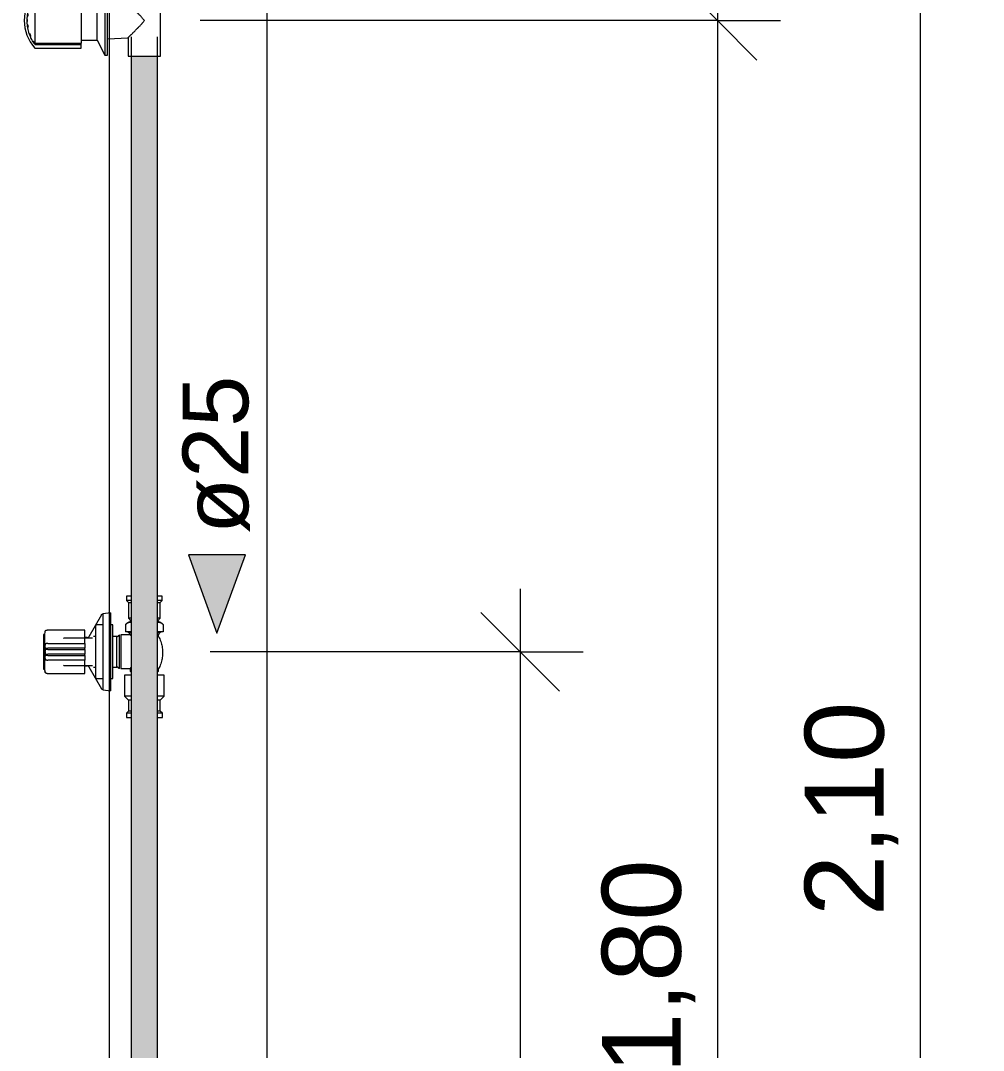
# Model space of a CAD drawing. Header units: metres. Extents: x 34 to 87, y -2.3 to 19.3.
# Drawn here: x 53.393 to 54.308, y 0.821 to 1.8 of the extents above; entities that cross this region are included whole.
import ezdxf

# ---------------------------------------------------------------- set-up
doc = ezdxf.new("R2010")
doc.units = ezdxf.units.M
for name, color, linetype, lineweight in [('A-ANNO-DIMS', 7, 'Continuous', 5), ('A-ANNO-DIMS-25', 7, 'Continuous', 5), ('A-DETL', 7, 'Continuous', 5), ('P-PIPE', 7, 'Continuous', 5), ('P-PIPE-IDEN', 7, 'Continuous', 5), ('P-SANR-FIXT', 7, 'Continuous', 5)]:
    doc.layers.add(name, color=color, linetype=linetype, lineweight=lineweight)
doc.styles.add('Arial', font='arial.ttf', dxfattribs={"height": 0.0625})
doc.styles.add('Arial_1', font='arial.ttf', dxfattribs={"height": 0.075})
doc.dimstyles.new('Diagonal_-_2_mm_Arial_-_PRETO', dxfattribs={"dimscale": 0.3048, "dimtxt": 0.076519, "dimasz": 0.246063, "dimexe": 0.19685, "dimexo": 0.123031, "dimgap": 0.04101, "dimtad": 1, "dimrnd": 0.01, "dimzin": 0, "dimdsep": 46, "dimtxsty": 'Arial_1', "dimblk1": 'OBLIQUE', "dimblk2": 'OBLIQUE', "dimsah": 1, "dimcen": 0.09, "dimdle": 0.19685, "dimazin": 0, "dimtfac": 1, "dimtdec": 4, "dimtix": 1, "dimtmove": 0, "dimatfit": 3, "dimfxl": 1, "dimtvp": 1, "dimtolj": 1, "dimtzin": 0, "dimarcsym": 2})

# ---------------------------------------------------------------- blocks, each defined once
blk = doc.blocks.new('AF_Registro de Pressão - Ø3_4_ _25mm_-3434113-BB')
at = {"layer": 'P-PIPE'}
for p, q in [((41.17627, 1.2255), (41.17061, 1.2255)), ((41.17692, 1.2255), (41.17638, 1.2255)), ((41.18611, 1.2255), (41.18402, 1.2255)), ((41.18611, 1.2), (41.18611, 1.2255)), ((41.19822, 1.2259), (41.19822, 1.219)), ((41.23401, 1.2259), (41.23401, 1.219)), ((41.16919, 1.21451), (41.16781, 1.21451)), ((41.19002, 1.2145), (41.18611, 1.2145)), ((41.19002, 1.2), (41.19002, 1.2145)), ((41.19261, 1.2), (41.19261, 1.216)), ((41.20262, 1.216), (41.19371, 1.216)), ((41.19371, 1.216), (41.19371, 1.2)), ((41.20269, 1.219), (41.19822, 1.219)), ((41.20105, 1.21826), (41.20338, 1.21826)), ((41.20261, 1.216), (41.20282, 1.216)), ((41.20351, 1.216), (41.20261, 1.216)), ((41.20361, 1.219), (41.20269, 1.219)), ((41.22954, 1.219), (41.22861, 1.219)), ((41.22961, 1.216), (41.22872, 1.216)), ((41.22872, 1.2145), (41.22961, 1.2145)), ((41.22885, 1.21826), (41.23117, 1.21826)), ((41.23401, 1.219), (41.22954, 1.219)), ((41.22961, 1.2145), (41.22961, 1.216)), ((41.13952, 1.213), (41.13929, 1.2126)), ((41.16672, 1.213), (41.13952, 1.213)), ((41.18611, 1.1745), (41.18611, 1.2)), ((41.19002, 1.1855), (41.19002, 1.2)), ((41.19261, 1.184), (41.19261, 1.2)), ((41.19371, 1.2), (41.19371, 1.184)), ((41.13931, 1.18736), (41.13952, 1.187)), ((41.13952, 1.187), (41.16672, 1.187)), ((41.16781, 1.18549), (41.16919, 1.18549)), ((41.18611, 1.1855), (41.19002, 1.1855)), ((41.19371, 1.184), (41.20261, 1.184)), ((41.20261, 1.184), (41.20261, 1.1815)), ((41.20261, 1.1815), (41.20361, 1.1805)), ((41.20351, 1.1815), (41.20261, 1.1815)), ((41.20264, 1.18402), (41.20354, 1.18402)), ((41.22861, 1.1805), (41.22961, 1.1815)), ((41.22872, 1.18402), (41.22961, 1.18402)), ((41.22961, 1.1815), (41.22872, 1.1815)), ((41.22961, 1.1815), (41.22961, 1.18402)), ((41.17061, 1.1745), (41.17627, 1.1745)), ((41.17638, 1.1745), (41.17692, 1.1745)), ((41.18402, 1.1745), (41.18611, 1.1745))]:
    blk.add_line(p, q, dxfattribs=at)
at = {"layer": 'P-PIPE', "flags": 128}
for points in [[(41.16961, 1.2245), (41.16961, 1.22454), (41.16961, 1.22458), (41.16962, 1.22462), (41.16962, 1.22466), (41.16963, 1.2247), (41.16964, 1.22474), (41.16965, 1.22478), (41.16966, 1.22481), (41.16967, 1.22485), (41.16969, 1.22489), (41.16971, 1.22493), (41.16972, 1.22496), (41.16974, 1.225), (41.16976, 1.22503), (41.16979, 1.22506), (41.16981, 1.2251), (41.16983, 1.22513), (41.16986, 1.22516), (41.16989, 1.22519), (41.16991, 1.22522), (41.16994, 1.22525), (41.16997, 1.22527), (41.17001, 1.2253), (41.17004, 1.22532), (41.17007, 1.22534), (41.17011, 1.22536), (41.17014, 1.22538), (41.17018, 1.2254), (41.17021, 1.22542), (41.17025, 1.22543), (41.17029, 1.22545), (41.17033, 1.22546), (41.17036, 1.22547), (41.1704, 1.22548), (41.17044, 1.22549), (41.17048, 1.22549), (41.17052, 1.2255), (41.17056, 1.2255), (41.1706, 1.2255), (41.17061, 1.2255)], [(41.16961, 1.22317), (41.16961, 1.22347), (41.16961, 1.22373), (41.16961, 1.22396), (41.16961, 1.22414), (41.16961, 1.22429), (41.16961, 1.2244), (41.16961, 1.22447), (41.16961, 1.2245), (41.16961, 1.2245)], [(41.16961, 1.2245), (41.16961, 1.22448), (41.16961, 1.22442), (41.16961, 1.22432), (41.16961, 1.22419), (41.16961, 1.22401), (41.16961, 1.2238), (41.16961, 1.22354), (41.16961, 1.22325), (41.16961, 1.22293), (41.16961, 1.22256), (41.16961, 1.22216), (41.16961, 1.22173), (41.16961, 1.22126), (41.16961, 1.22076), (41.16961, 1.22022), (41.16961, 1.21965), (41.16961, 1.21905), (41.16961, 1.21842), (41.16961, 1.21776), (41.16961, 1.21707), (41.16961, 1.21635), (41.16961, 1.21561), (41.16961, 1.21484), (41.16961, 1.21405), (41.16961, 1.21324), (41.16961, 1.2124), (41.16961, 1.21155), (41.16961, 1.21067), (41.16961, 1.20978), (41.16961, 1.20888), (41.16961, 1.20796), (41.16961, 1.20702), (41.16961, 1.20608), (41.16961, 1.20513), (41.16961, 1.20416), (41.16961, 1.2032), (41.16961, 1.20222), (41.16961, 1.20124), (41.16961, 1.20026), (41.16961, 1.2)], [(41.19822, 1.2259), (41.19845, 1.22617), (41.1987, 1.22642), (41.19896, 1.22667), (41.19922, 1.2269), (41.1995, 1.22713), (41.19978, 1.22734), (41.20008, 1.22754), (41.20038, 1.22773), (41.20068, 1.22791), (41.201, 1.22807), (41.20132, 1.22822), (41.20165, 1.22836), (41.20198, 1.22849), (41.20231, 1.2286), (41.20265, 1.2287), (41.203, 1.22878), (41.20335, 1.22885), (41.20361, 1.2289)], [(41.22861, 1.2289), (41.22896, 1.22884), (41.22931, 1.22876), (41.22965, 1.22868), (41.22999, 1.22857), (41.23033, 1.22846), (41.23066, 1.22833), (41.23099, 1.22819), (41.23131, 1.22803), (41.23162, 1.22787), (41.23192, 1.22769), (41.23222, 1.22749), (41.23251, 1.22729), (41.2328, 1.22708), (41.23307, 1.22685), (41.23333, 1.22661), (41.23359, 1.22636), (41.23383, 1.22611), (41.23401, 1.2259)], [(41.19002, 1.2145), (41.19012, 1.21452), (41.19023, 1.21455), (41.19033, 1.21458), (41.19043, 1.21461), (41.19053, 1.21465), (41.19063, 1.21469), (41.19073, 1.21474), (41.19083, 1.21479), (41.19092, 1.21484), (41.19101, 1.2149), (41.1911, 1.21496), (41.19119, 1.21503), (41.19127, 1.21509), (41.19135, 1.21516), (41.19143, 1.21524), (41.19151, 1.21532), (41.19158, 1.2154), (41.19165, 1.21548), (41.19169, 1.21554)], [(41.19169, 1.21554), (41.19172, 1.21557), (41.19175, 1.21561), (41.19178, 1.21564), (41.19181, 1.21568), (41.19185, 1.21571), (41.19188, 1.21574), (41.19192, 1.21577), (41.19195, 1.21579), (41.19199, 1.21582), (41.19203, 1.21584), (41.19207, 1.21587), (41.19211, 1.21589), (41.19216, 1.21591), (41.1922, 1.21592), (41.19224, 1.21594), (41.19229, 1.21595), (41.19233, 1.21596), (41.19238, 1.21598), (41.19242, 1.21598), (41.19247, 1.21599), (41.19251, 1.216), (41.19256, 1.216), (41.19261, 1.216), (41.19261, 1.216)], [(41.20105, 1.21826), (41.20102, 1.21828), (41.201, 1.2183), (41.20097, 1.21831), (41.20094, 1.21833), (41.20091, 1.21836), (41.20089, 1.21838), (41.20086, 1.2184), (41.20084, 1.21843), (41.20082, 1.21845), (41.2008, 1.21848), (41.20078, 1.2185), (41.20076, 1.21853), (41.20074, 1.21856), (41.20072, 1.21859), (41.20071, 1.21862), (41.20069, 1.21865), (41.20068, 1.21868), (41.20067, 1.21871), (41.20065, 1.21874), (41.20065, 1.21877), (41.20064, 1.21881), (41.20063, 1.21884), (41.20062, 1.21887), (41.20062, 1.21891), (41.20062, 1.21894), (41.20061, 1.21897), (41.20061, 1.219)], [(41.20261, 1.216), (41.20261, 1.21611), (41.20259, 1.21621), (41.20258, 1.21632), (41.20255, 1.21642), (41.20253, 1.21652), (41.2025, 1.21663), (41.20247, 1.21673), (41.20243, 1.21683), (41.20239, 1.21692), (41.20234, 1.21702), (41.20229, 1.21711), (41.20224, 1.21721), (41.20218, 1.2173), (41.20212, 1.21738), (41.20206, 1.21747), (41.20199, 1.21755), (41.20192, 1.21763), (41.20185, 1.21771), (41.20177, 1.21778), (41.20169, 1.21785), (41.20161, 1.21792), (41.20153, 1.21799), (41.20144, 1.21805), (41.20135, 1.2181), (41.20126, 1.21816), (41.20116, 1.21821), (41.20107, 1.21825), (41.20105, 1.21826)], [(41.23117, 1.21826), (41.23108, 1.21822), (41.23098, 1.21817), (41.23089, 1.21811), (41.2308, 1.21806), (41.23072, 1.218), (41.23063, 1.21793), (41.23055, 1.21787), (41.23047, 1.21779), (41.23039, 1.21772), (41.23032, 1.21764), (41.23025, 1.21757), (41.23018, 1.21748), (41.23012, 1.2174), (41.23005, 1.21731), (41.23, 1.21722), (41.22994, 1.21713), (41.22989, 1.21704), (41.22985, 1.21694), (41.22981, 1.21684), (41.22977, 1.21674), (41.22973, 1.21664), (41.2297, 1.21654), (41.22968, 1.21644), (41.22966, 1.21633), (41.22964, 1.21623), (41.22962, 1.21612), (41.22962, 1.21602), (41.22961, 1.216)], [(41.22961, 1.2145), (41.2302, 1.21337), (41.23074, 1.21221), (41.23124, 1.21103), (41.23168, 1.20983), (41.23208, 1.20862), (41.23243, 1.20739), (41.23273, 1.20615), (41.23298, 1.2049), (41.23318, 1.20363), (41.23333, 1.20237), (41.23343, 1.20109), (41.23348, 1.19981), (41.23348, 1.19854), (41.23342, 1.19726), (41.23332, 1.19599), (41.23316, 1.19472), (41.23295, 1.19346), (41.2327, 1.19221), (41.23239, 1.19097), (41.23203, 1.18974), (41.23163, 1.18853), (41.23117, 1.18733), (41.23067, 1.18616), (41.23013, 1.185), (41.22961, 1.18402)], [(41.23161, 1.219), (41.23161, 1.21897), (41.23161, 1.21893), (41.23161, 1.2189), (41.2316, 1.21887), (41.2316, 1.21883), (41.23159, 1.2188), (41.23158, 1.21877), (41.23157, 1.21874), (41.23156, 1.2187), (41.23155, 1.21867), (41.23153, 1.21864), (41.23152, 1.21861), (41.2315, 1.21858), (41.23149, 1.21855), (41.23147, 1.21853), (41.23145, 1.2185), (41.23143, 1.21847), (41.23141, 1.21845), (41.23138, 1.21842), (41.23136, 1.2184), (41.23133, 1.21837), (41.23131, 1.21835), (41.23128, 1.21833), (41.23126, 1.21831), (41.23123, 1.21829), (41.2312, 1.21828), (41.23117, 1.21826)], [(41.16961, 1.2), (41.16961, 1.19902), (41.16961, 1.19804), (41.16961, 1.19707), (41.16961, 1.1961), (41.16961, 1.19513), (41.16961, 1.19418), (41.16961, 1.19323), (41.16961, 1.19229), (41.16961, 1.19137), (41.16961, 1.19046), (41.16961, 1.18957), (41.16961, 1.18869), (41.16961, 1.18783), (41.16961, 1.18699), (41.16961, 1.18617), (41.16961, 1.18537), (41.16961, 1.1846), (41.16961, 1.18385), (41.16961, 1.18312), (41.16961, 1.18243), (41.16961, 1.18176), (41.16961, 1.18112), (41.16961, 1.18051), (41.16961, 1.17993), (41.16961, 1.17939), (41.16961, 1.17887), (41.16961, 1.17839), (41.16961, 1.17795), (41.16961, 1.17754), (41.16961, 1.17717), (41.16961, 1.17683), (41.16961, 1.17653), (41.16961, 1.17627), (41.16961, 1.17604), (41.16961, 1.17586), (41.16961, 1.17571), (41.16961, 1.1756), (41.16961, 1.17553), (41.16961, 1.1755), (41.16961, 1.1755)], [(41.19169, 1.18446), (41.19162, 1.18455), (41.19155, 1.18463), (41.19148, 1.18471), (41.1914, 1.18479), (41.19133, 1.18486), (41.19124, 1.18493), (41.19116, 1.185), (41.19107, 1.18506), (41.19098, 1.18512), (41.19089, 1.18518), (41.1908, 1.18523), (41.1907, 1.18528), (41.1906, 1.18532), (41.1905, 1.18536), (41.1904, 1.1854), (41.1903, 1.18543), (41.19019, 1.18546), (41.19009, 1.18549), (41.19002, 1.1855)], [(41.16961, 1.1755), (41.16961, 1.17552), (41.16961, 1.17558), (41.16961, 1.17568), (41.16961, 1.17581), (41.16961, 1.17599), (41.16961, 1.1762), (41.16961, 1.17646), (41.16961, 1.17675)], [(41.17061, 1.1745), (41.17057, 1.1745), (41.17053, 1.1745), (41.17049, 1.17451), (41.17045, 1.17451), (41.17041, 1.17452), (41.17038, 1.17453), (41.17034, 1.17454), (41.1703, 1.17455), (41.17026, 1.17456), (41.17022, 1.17458), (41.17019, 1.17459), (41.17015, 1.17461), (41.17012, 1.17463), (41.17008, 1.17465), (41.17005, 1.17467), (41.17001, 1.1747), (41.16998, 1.17472), (41.16995, 1.17475), (41.16992, 1.17477), (41.16989, 1.1748), (41.16987, 1.17483), (41.16984, 1.17486), (41.16982, 1.17489), (41.16979, 1.17493), (41.16977, 1.17496), (41.16975, 1.17499), (41.16973, 1.17503), (41.16971, 1.17506), (41.16969, 1.1751), (41.16968, 1.17514), (41.16966, 1.17518), (41.16965, 1.17521), (41.16964, 1.17525), (41.16963, 1.17529), (41.16963, 1.17533), (41.16962, 1.17537), (41.16961, 1.17541), (41.16961, 1.17545), (41.16961, 1.17549), (41.16961, 1.1755)], [(41.19261, 1.184), (41.19257, 1.184), (41.19252, 1.184), (41.19248, 1.18401), (41.19243, 1.18401), (41.19239, 1.18402), (41.19234, 1.18403), (41.1923, 1.18404), (41.19225, 1.18406), (41.19221, 1.18407), (41.19216, 1.18409), (41.19212, 1.18411), (41.19208, 1.18413), (41.19204, 1.18415), (41.192, 1.18418), (41.19196, 1.1842), (41.19192, 1.18423), (41.19189, 1.18426), (41.19185, 1.18429), (41.19182, 1.18432), (41.19179, 1.18435), (41.19175, 1.18438), (41.19172, 1.18442), (41.1917, 1.18446), (41.19169, 1.18446)]]:
    blk.add_lwpolyline(points, dxfattribs=at)
at = {"layer": 'P-PIPE'}
for points, knots in [([(41.20362, 1.22782), (41.20332, 1.22786), (41.20263, 1.22789), (41.20174, 1.22783), (41.20096, 1.22767), (41.20039, 1.22747), (41.19983, 1.22718), (41.1991, 1.22672), (41.19857, 1.22626), (41.19822, 1.2259)], [0.4009612, 0.4009612, 0.4009612, 0.4009612, 0.5, 0.625, 0.6875, 0.75, 0.8125, 0.875, 1, 1, 1, 1]), ([(41.23401, 1.2259), (41.23366, 1.22626), (41.23312, 1.22672), (41.23239, 1.22718), (41.23165, 1.22756), (41.23071, 1.22783), (41.22963, 1.22789), (41.22893, 1.22785), (41.22861, 1.22781)], [0, 0, 0, 0, 0.125, 0.1875, 0.25, 0.375, 0.5, 0.6015916, 0.6015916, 0.6015916, 0.6015916]), ([(41.20356, 1.21521), (41.20347, 1.21528), (41.20307, 1.21562), (41.20269, 1.21593), (41.20262, 1.216), (41.20262, 1.216)], [0.1443735, 0.1443735, 0.1443735, 0.1443735, 0.2, 0.4, 0.4997712, 0.4997712, 0.4997712, 0.4997712]), ([(41.20356, 1.18549), (41.20354, 1.18546), (41.20336, 1.18516), (41.20291, 1.18444), (41.20269, 1.18409), (41.20264, 1.18402)], [-0.3105644, -0.3105644, -0.3105644, -0.3105644, -0.3, -0.2, 0, 0, 0, 0])]:
    blk.add_open_spline(points, degree=3, knots=knots, dxfattribs=at)
at = {"layer": 'P-SANR-FIXT'}
for p, q in [((41.17546, 1.23523), (41.16339, 1.21432)), ((41.18402, 1.23696), (41.17692, 1.23611)), ((41.17692, 1.16389), (41.17692, 1.23611)), ((41.18402, 1.23696), (41.18402, 1.16304)), ((41.12136, 1.21648), (41.12027, 1.21648)), ((41.12027, 1.21648), (41.12027, 1.18352)), ((41.12136, 1.21648), (41.12169, 1.21904)), ((41.12136, 1.18352), (41.12136, 1.21648)), ((41.12449, 1.22068), (41.12359, 1.22068)), ((41.15949, 1.22068), (41.12449, 1.22068)), ((41.15949, 1.20783), (41.15949, 1.22068)), ((41.12449, 1.20783), (41.12359, 1.20783)), ((41.12449, 1.20783), (41.15949, 1.20783)), ((41.16184, 1.21343), (41.15949, 1.21343)), ((41.15949, 1.20783), (41.15949, 1.20356)), ((41.12359, 1.20353), (41.12449, 1.20353)), ((41.12449, 1.20224), (41.12359, 1.20224)), ((41.12359, 1.19776), (41.12449, 1.19776)), ((41.12449, 1.19647), (41.12359, 1.19647)), ((41.15949, 1.20353), (41.12449, 1.20353)), ((41.12449, 1.20224), (41.15949, 1.20224)), ((41.15949, 1.19776), (41.12449, 1.19776)), ((41.12449, 1.19647), (41.15949, 1.19647)), ((41.15949, 1.20224), (41.15949, 1.20353)), ((41.15949, 1.20224), (41.15949, 1.19776)), ((41.15949, 1.19647), (41.15949, 1.19776)), ((41.15949, 1.19646), (41.15949, 1.19217)), ((41.12359, 1.19217), (41.12449, 1.19217)), ((41.15949, 1.19217), (41.12449, 1.19217)), ((41.15949, 1.17932), (41.15949, 1.19217)), ((41.15949, 1.18657), (41.16184, 1.18657)), ((41.16339, 1.18568), (41.17546, 1.16477)), ((41.12027, 1.18352), (41.12136, 1.18352)), ((41.12169, 1.18096), (41.12136, 1.18352)), ((41.12359, 1.17932), (41.12449, 1.17932)), ((41.12449, 1.17932), (41.15949, 1.17932)), ((41.17692, 1.16389), (41.18402, 1.16304))]:
    blk.add_line(p, q, dxfattribs=at)
at = {"layer": 'P-SANR-FIXT', "flags": 128}
for points in [[(41.17546, 1.23523), (41.17549, 1.23529), (41.17553, 1.23535), (41.17557, 1.2354), (41.17562, 1.23546), (41.17566, 1.23551), (41.17571, 1.23557), (41.17576, 1.23562), (41.17581, 1.23566), (41.17587, 1.23571), (41.17592, 1.23575), (41.17598, 1.2358), (41.17604, 1.23584), (41.1761, 1.23587), (41.17616, 1.23591), (41.17623, 1.23594), (41.17629, 1.23597), (41.17636, 1.23599), (41.17642, 1.23602), (41.17649, 1.23604), (41.17656, 1.23606), (41.17663, 1.23608), (41.1767, 1.23609), (41.17677, 1.2361), (41.17684, 1.23611), (41.17691, 1.23611), (41.17692, 1.23611)], [(41.12169, 1.21904), (41.12171, 1.21911), (41.12172, 1.21919), (41.12174, 1.21926), (41.12176, 1.21934), (41.12179, 1.21941), (41.12181, 1.21948), (41.12184, 1.21955), (41.12188, 1.21962), (41.12191, 1.21969), (41.12195, 1.21976), (41.12199, 1.21982), (41.12203, 1.21988), (41.12208, 1.21995), (41.12213, 1.22), (41.12218, 1.22006), (41.12223, 1.22012), (41.12229, 1.22017), (41.12235, 1.22022), (41.12241, 1.22027), (41.12247, 1.22032), (41.12253, 1.22036), (41.12259, 1.2204), (41.12266, 1.22044), (41.12273, 1.22048), (41.1228, 1.22051), (41.12287, 1.22054), (41.12294, 1.22057), (41.12301, 1.22059), (41.12309, 1.22062), (41.12316, 1.22063), (41.12324, 1.22065), (41.12331, 1.22066), (41.12339, 1.22067), (41.12347, 1.22068), (41.12354, 1.22068), (41.12359, 1.22068)], [(41.16184, 1.21343), (41.16191, 1.21343), (41.16198, 1.21343), (41.16205, 1.21344), (41.16212, 1.21345), (41.16219, 1.21346), (41.16226, 1.21348), (41.16233, 1.2135), (41.1624, 1.21352), (41.16247, 1.21354), (41.16254, 1.21357), (41.1626, 1.2136), (41.16266, 1.21363), (41.16273, 1.21366), (41.16279, 1.2137), (41.16285, 1.21374), (41.16291, 1.21378), (41.16296, 1.21383), (41.16302, 1.21387), (41.16307, 1.21392), (41.16312, 1.21397), (41.16317, 1.21402), (41.16322, 1.21408), (41.16326, 1.21413), (41.1633, 1.21419), (41.16334, 1.21425), (41.16338, 1.21431), (41.16339, 1.21432)], [(41.16339, 1.18568), (41.16335, 1.18574), (41.16331, 1.1858), (41.16327, 1.18586), (41.16323, 1.18591), (41.16318, 1.18597), (41.16313, 1.18602), (41.16308, 1.18607), (41.16303, 1.18612), (41.16297, 1.18617), (41.16292, 1.18621), (41.16286, 1.18625), (41.1628, 1.18629), (41.16274, 1.18633), (41.16268, 1.18636), (41.16261, 1.1864), (41.16255, 1.18643), (41.16248, 1.18645), (41.16241, 1.18648), (41.16235, 1.1865), (41.16228, 1.18652), (41.16221, 1.18653), (41.16214, 1.18655), (41.16207, 1.18656), (41.16199, 1.18656), (41.16192, 1.18657), (41.16185, 1.18657), (41.16184, 1.18657)], [(41.12359, 1.17932), (41.12352, 1.17932), (41.12344, 1.17932), (41.12336, 1.17933), (41.12329, 1.17934), (41.12321, 1.17935), (41.12314, 1.17937), (41.12306, 1.17939), (41.12299, 1.17941), (41.12292, 1.17944), (41.12285, 1.17947), (41.12278, 1.1795), (41.12271, 1.17953), (41.12264, 1.17957), (41.12257, 1.17961), (41.12251, 1.17965), (41.12245, 1.1797), (41.12239, 1.17974), (41.12233, 1.17979), (41.12227, 1.17985), (41.12222, 1.1799), (41.12216, 1.17996), (41.12211, 1.18001), (41.12207, 1.18007), (41.12202, 1.18014), (41.12198, 1.1802), (41.12194, 1.18027), (41.1219, 1.18033), (41.12186, 1.1804), (41.12183, 1.18047), (41.1218, 1.18054), (41.12178, 1.18061), (41.12175, 1.18069), (41.12173, 1.18076), (41.12172, 1.18084), (41.1217, 1.18091), (41.12169, 1.18096)], [(41.17692, 1.16389), (41.17685, 1.16389), (41.17678, 1.1639), (41.17671, 1.16391), (41.17664, 1.16392), (41.17657, 1.16394), (41.1765, 1.16396), (41.17643, 1.16398), (41.17637, 1.164), (41.1763, 1.16403), (41.17624, 1.16406), (41.17617, 1.16409), (41.17611, 1.16412), (41.17605, 1.16416), (41.17599, 1.1642), (41.17593, 1.16424), (41.17588, 1.16428), (41.17582, 1.16433), (41.17577, 1.16438), (41.17572, 1.16443), (41.17567, 1.16448), (41.17563, 1.16453), (41.17558, 1.16459), (41.17554, 1.16464), (41.1755, 1.1647), (41.17546, 1.16476), (41.17546, 1.16477)]]:
    blk.add_lwpolyline(points, dxfattribs=at)
at = {"layer": 'P-SANR-FIXT'}
for points in [[(41.12166, 1.21839), (41.12167, 1.21847), (41.12168, 1.21858), (41.12169, 1.2187)], [(41.12175, 1.21902), (41.12176, 1.21908), (41.1218, 1.21919), (41.12187, 1.21938), (41.12196, 1.21956), (41.12204, 1.21968), (41.12208, 1.21973)], [(41.12169, 1.20626), (41.12167, 1.2059), (41.12164, 1.20515), (41.12167, 1.2045), (41.12169, 1.20423)], [(41.12169, 1.20082), (41.12168, 1.20064), (41.12167, 1.20028), (41.12167, 1.19972), (41.12168, 1.19936), (41.12169, 1.19918)], [(41.12166, 1.18187), (41.12167, 1.18187), (41.12168, 1.18185), (41.12169, 1.18181)], [(41.12169, 1.18181), (41.1217, 1.18179), (41.12171, 1.18175), (41.12175, 1.18167), (41.1218, 1.18157), (41.12184, 1.1815), (41.12187, 1.18146)]]:
    blk.add_open_spline(points, degree=3, dxfattribs=at)
for points, knots in [([(41.12359, 1.20783), (41.12344, 1.20783), (41.12315, 1.20781), (41.12274, 1.20774), (41.12243, 1.20762), (41.12222, 1.20748), (41.12205, 1.20734), (41.12194, 1.20718), (41.12185, 1.20701), (41.1218, 1.20688), (41.12176, 1.20673), (41.12172, 1.20653), (41.1217, 1.20637), (41.12169, 1.20626)], [0, 0, 0, 0, 0.142857, 0.285714, 0.428571, 0.5, 0.571429, 0.678571, 0.732143, 0.785714, 0.839286, 0.892857, 1, 1, 1, 1]), ([(41.12169, 1.20423), (41.1217, 1.20418), (41.12171, 1.20408), (41.12175, 1.20394), (41.1218, 1.20383), (41.12187, 1.20373), (41.12196, 1.20365), (41.12212, 1.20358), (41.12242, 1.20352), (41.12293, 1.20352), (41.12337, 1.20353), (41.12359, 1.20353)], [0, 0, 0, 0, 0.071429, 0.142857, 0.214286, 0.285714, 0.357143, 0.428571, 0.571429, 0.785714, 1, 1, 1, 1]), ([(41.12169, 1.19583), (41.12167, 1.19561), (41.12164, 1.19515), (41.12165, 1.19437), (41.12167, 1.1939), (41.12169, 1.19367)], [0, 0, 0, 0, 0.4, 0.7, 1, 1, 1, 1]), ([(41.12359, 1.20224), (41.12344, 1.20224), (41.12313, 1.20223), (41.1227, 1.20218), (41.12238, 1.20209), (41.12217, 1.20197), (41.12201, 1.20185), (41.1219, 1.2017), (41.12183, 1.20155), (41.12178, 1.20142), (41.12175, 1.20128), (41.12171, 1.20108), (41.1217, 1.20093), (41.12169, 1.20082)], [0, 0, 0, 0, 0.142857, 0.285714, 0.428571, 0.5, 0.571429, 0.678571, 0.732143, 0.785714, 0.839286, 0.892857, 1, 1, 1, 1]), ([(41.12169, 1.19918), (41.1217, 1.19911), (41.12171, 1.19897), (41.12174, 1.19877), (41.12178, 1.1986), (41.12183, 1.19845), (41.1219, 1.1983), (41.12201, 1.19815), (41.12217, 1.19803), (41.12236, 1.19793), (41.12256, 1.19786), (41.12276, 1.19782), (41.12308, 1.19778), (41.12336, 1.19776), (41.12359, 1.19776)], [0, 0, 0, 0, 0.071429, 0.142857, 0.214286, 0.267857, 0.321429, 0.428571, 0.5, 0.571429, 0.678571, 0.732143, 0.785714, 1, 1, 1, 1]), ([(41.12359, 1.19647), (41.12342, 1.19647), (41.12309, 1.19648), (41.12261, 1.19649), (41.12228, 1.19647), (41.12207, 1.19642), (41.12193, 1.19635), (41.12184, 1.19627), (41.12176, 1.19615), (41.12171, 1.19601), (41.1217, 1.19589), (41.12169, 1.19583)], [0, 0, 0, 0, 0.166667, 0.333333, 0.5, 0.583333, 0.666667, 0.75, 0.833333, 0.916667, 1, 1, 1, 1]), ([(41.12169, 1.19367), (41.1217, 1.19359), (41.12171, 1.19342), (41.12176, 1.19319), (41.12184, 1.19298), (41.12193, 1.19279), (41.12207, 1.19262), (41.12228, 1.19244), (41.12261, 1.19229), (41.12309, 1.19219), (41.12342, 1.19217), (41.12359, 1.19217)], [0, 0, 0, 0, 0.083333, 0.166667, 0.25, 0.333333, 0.416667, 0.5, 0.666667, 0.833333, 1, 1, 1, 1]), ([(41.12169, 1.1813), (41.12167, 1.18154), (41.12164, 1.18181), (41.12165, 1.18187), (41.12166, 1.18187)], [0, 0, 0, 0, 0.5, 0.75, 0.75, 0.75, 0.75]), ([(41.12238, 1.17995), (41.12232, 1.18), (41.12222, 1.1801), (41.12205, 1.18029), (41.12194, 1.18049), (41.12185, 1.18067), (41.1218, 1.18081), (41.12176, 1.18094), (41.12172, 1.18111), (41.1217, 1.18123), (41.12169, 1.1813)], [0.4285714, 0.4285714, 0.4285714, 0.4285714, 0.5, 0.5714286, 0.6785714, 0.7321429, 0.7857143, 0.8392857, 0.8928571, 1, 1, 1, 1])]:
    blk.add_open_spline(points, degree=3, knots=knots, dxfattribs=at)
blk = doc.blocks.new('AN_AF_Soldavel_Adaptador Curto com Bolsa e Rosca - Standard-3502186-BB')
at = {"layer": 'P-PIPE'}
for p, q in [((41.19911, 1.25274), (41.19911, 1.24874)), ((41.20355, 1.25274), (41.19911, 1.25274)), ((41.19911, 1.24874), (41.20106, 1.24684)), ((41.20342, 1.24874), (41.19911, 1.24874)), ((41.20106, 1.24684), (41.20106, 1.23189)), ((41.20106, 1.24684), (41.20352, 1.24684)), ((41.23311, 1.25274), (41.22868, 1.25274)), ((41.22871, 1.24684), (41.23116, 1.24684)), ((41.23311, 1.24874), (41.22881, 1.24874)), ((41.23116, 1.24684), (41.23311, 1.24874)), ((41.23116, 1.23189), (41.23116, 1.24684)), ((41.23311, 1.24874), (41.23311, 1.25274)), ((41.20106, 1.23189), (41.20361, 1.22899)), ((41.20352, 1.23189), (41.20106, 1.23189)), ((41.22861, 1.22899), (41.23116, 1.23189)), ((41.23116, 1.23189), (41.22871, 1.23189))]:
    blk.add_line(p, q, dxfattribs=at)
blk = doc.blocks.new('AN_AF_Soldavel_Luva com Bucha de Latao - Standard-3434359-BB')
at = {"layer": 'P-PIPE'}
for p, q in [((41.19731, 1.17775), (41.19731, 1.15775)), ((41.20355, 1.17775), (41.19731, 1.17775)), ((41.23491, 1.17775), (41.22868, 1.17775)), ((41.23491, 1.15775), (41.23491, 1.17775)), ((41.19731, 1.15775), (41.20101, 1.15405)), ((41.20354, 1.15775), (41.19731, 1.15775)), ((41.23491, 1.15775), (41.22869, 1.15775)), ((41.23121, 1.15405), (41.23491, 1.15775)), ((41.20101, 1.15405), (41.20101, 1.14355)), ((41.20351, 1.15405), (41.20101, 1.15405)), ((41.23121, 1.15405), (41.22872, 1.15405)), ((41.23121, 1.14355), (41.23121, 1.15405)), ((41.20101, 1.14355), (41.19901, 1.14155)), ((41.19901, 1.14155), (41.19901, 1.13755)), ((41.20343, 1.14155), (41.19901, 1.14155)), ((41.19901, 1.13755), (41.20356, 1.13755)), ((41.20351, 1.14355), (41.20101, 1.14355)), ((41.22867, 1.13755), (41.23321, 1.13755)), ((41.23121, 1.14355), (41.22872, 1.14355)), ((41.23321, 1.14155), (41.2288, 1.14155)), ((41.23321, 1.14155), (41.23121, 1.14355)), ((41.23321, 1.13755), (41.23321, 1.14155))]:
    blk.add_line(p, q, dxfattribs=at)
blk = doc.blocks.new('Registro de Gaveta - Agua Fria - MEP - Tigre - PVC Cromado - 25 mm-135403-BB')
at = {"layer": 'P-PIPE'}
for p, q in [((41.17848, 1.83283), (41.17139, 1.81864)), ((41.181, 1.83283), (41.17848, 1.83283)), ((41.17848, 1.83283), (41.17848, 1.8)), ((41.181, 1.8), (41.181, 1.83283)), ((41.20061, 1.8338), (41.20061, 1.81628)), ((41.23161, 1.8338), (41.20061, 1.8338)), ((41.23161, 1.7662), (41.23161, 1.8338)), ((41.15612, 1.82609), (41.11211, 1.82609)), ((41.15612, 1.8227), (41.11212, 1.8227)), ((41.11212, 1.82187), (41.15612, 1.82187)), ((41.11212, 1.82159), (41.11212, 1.77841)), ((41.15612, 1.82187), (41.15612, 1.82609)), ((41.15612, 1.82159), (41.15612, 1.77841)), ((41.17139, 1.81864), (41.15612, 1.81864)), ((41.17139, 1.8), (41.17139, 1.81864)), ((41.20061, 1.81628), (41.181, 1.81727)), ((41.17139, 1.78136), (41.17139, 1.8)), ((41.17848, 1.8), (41.17848, 1.76717)), ((41.181, 1.76717), (41.181, 1.8)), ((41.181, 1.78273), (41.20061, 1.78372)), ((41.20061, 1.78372), (41.20061, 1.7662)), ((41.11211, 1.77391), (41.15612, 1.77391)), ((41.15612, 1.77813), (41.11212, 1.77813)), ((41.11212, 1.7773), (41.15612, 1.7773)), ((41.15612, 1.78136), (41.17139, 1.78136)), ((41.15612, 1.77391), (41.15612, 1.77813)), ((41.17139, 1.78136), (41.17848, 1.76717)), ((41.17848, 1.76717), (41.181, 1.76717)), ((41.20061, 1.7662), (41.23161, 1.7662))]:
    blk.add_line(p, q, dxfattribs=at)
at = {"layer": 'P-PIPE', "flags": 128}
for points in [[(41.10483, 1.8013), (41.10485, 1.80236), (41.10494, 1.80381), (41.10508, 1.80525), (41.10529, 1.80668), (41.10555, 1.8081), (41.10586, 1.80952), (41.10623, 1.81092), (41.10666, 1.8123), (41.10714, 1.81366), (41.10768, 1.81501), (41.10827, 1.81633), (41.10891, 1.81762), (41.10961, 1.8189), (41.11035, 1.82014), (41.11114, 1.82135), (41.11199, 1.82253), (41.11212, 1.8227)], [(41.10482, 1.79909), (41.10482, 1.79909), (41.10482, 1.79909), (41.10482, 1.79909), (41.10482, 1.7991), (41.10482, 1.7991), (41.10482, 1.79911), (41.10482, 1.79912), (41.10482, 1.79913), (41.10482, 1.79914), (41.10482, 1.79916), (41.10482, 1.79917), (41.10482, 1.79919), (41.10482, 1.79921), (41.10482, 1.79922), (41.10482, 1.79925), (41.10482, 1.79927), (41.10482, 1.79929), (41.10482, 1.79931), (41.10482, 1.79934), (41.10482, 1.79936), (41.10482, 1.79939), (41.10482, 1.79942), (41.10482, 1.79945), (41.10482, 1.79948), (41.10482, 1.79951), (41.10482, 1.79954), (41.10482, 1.79957), (41.10482, 1.7996), (41.10482, 1.79963), (41.10482, 1.79967), (41.10482, 1.7997), (41.10482, 1.79974), (41.10482, 1.79977), (41.10482, 1.79981), (41.10482, 1.79984), (41.10482, 1.79988), (41.10482, 1.79992), (41.10482, 1.79995), (41.10482, 1.79999), (41.10482, 1.80003), (41.10482, 1.80006), (41.10482, 1.8001), (41.10482, 1.80014), (41.10482, 1.80017), (41.10482, 1.80021), (41.10482, 1.80024), (41.10482, 1.80028), (41.10482, 1.80031), (41.10482, 1.80035), (41.10482, 1.80038), (41.10482, 1.80041), (41.10482, 1.80045), (41.10482, 1.80048), (41.10482, 1.80051), (41.10482, 1.80054), (41.10482, 1.80057), (41.10482, 1.8006), (41.10482, 1.80062), (41.10482, 1.80065), (41.10482, 1.80067), (41.10482, 1.8007), (41.10482, 1.80072), (41.10482, 1.80074), (41.10482, 1.80076), (41.10482, 1.80078), (41.10482, 1.8008), (41.10482, 1.80082), (41.10482, 1.80083), (41.10482, 1.80085), (41.10482, 1.80086), (41.10482, 1.80087), (41.10482, 1.80088), (41.10482, 1.80089), (41.10482, 1.8009), (41.10482, 1.80091), (41.10482, 1.80091), (41.10482, 1.80091), (41.10482, 1.80091)], [(41.10482, 1.80091), (41.10482, 1.80091), (41.10482, 1.80091), (41.10482, 1.80091), (41.10482, 1.8009), (41.10482, 1.8009), (41.10482, 1.80089), (41.10482, 1.80088), (41.10482, 1.80087), (41.10482, 1.80086), (41.10482, 1.80084), (41.10482, 1.80083), (41.10482, 1.80081), (41.10482, 1.80079), (41.10482, 1.80078), (41.10482, 1.80075), (41.10482, 1.80073), (41.10482, 1.80071), (41.10482, 1.80069), (41.10482, 1.80066), (41.10482, 1.80064), (41.10482, 1.80061), (41.10482, 1.80058), (41.10482, 1.80055), (41.10482, 1.80052), (41.10482, 1.80049), (41.10482, 1.80046), (41.10482, 1.80043), (41.10482, 1.8004), (41.10482, 1.80037), (41.10482, 1.80033), (41.10482, 1.8003), (41.10482, 1.80026), (41.10482, 1.80023), (41.10482, 1.80019), (41.10482, 1.80016), (41.10482, 1.80012), (41.10482, 1.80008), (41.10482, 1.80005), (41.10482, 1.80001), (41.10482, 1.79997), (41.10482, 1.79994), (41.10482, 1.7999), (41.10482, 1.79986), (41.10482, 1.79983), (41.10482, 1.79979), (41.10482, 1.79976), (41.10482, 1.79972), (41.10482, 1.79969), (41.10482, 1.79965), (41.10482, 1.79962), (41.10482, 1.79959), (41.10482, 1.79955), (41.10482, 1.79952), (41.10482, 1.79949), (41.10482, 1.79946), (41.10482, 1.79943), (41.10482, 1.7994), (41.10482, 1.79938), (41.10482, 1.79935), (41.10482, 1.79933), (41.10482, 1.7993), (41.10482, 1.79928), (41.10482, 1.79926), (41.10482, 1.79924), (41.10482, 1.79922), (41.10482, 1.7992), (41.10482, 1.79918), (41.10482, 1.79917), (41.10482, 1.79915), (41.10482, 1.79914), (41.10482, 1.79913), (41.10482, 1.79912), (41.10482, 1.79911), (41.10482, 1.7991), (41.10482, 1.79909), (41.10482, 1.79909), (41.10482, 1.79909), (41.10482, 1.79909)], [(41.11212, 1.7773), (41.11127, 1.77847), (41.11047, 1.77968), (41.10972, 1.78092), (41.10901, 1.78218), (41.10836, 1.78347), (41.10777, 1.78479), (41.10722, 1.78613), (41.10673, 1.78749), (41.10629, 1.78887), (41.10591, 1.79027), (41.10559, 1.79168), (41.10532, 1.7931), (41.10511, 1.79454), (41.10496, 1.79598), (41.10486, 1.79742), (41.10482, 1.79887), (41.10482, 1.79909)]]:
    blk.add_lwpolyline(points, dxfattribs=at)
at = {"layer": 'P-PIPE'}
for centre, radius, start, end in [((41.14028, 1.8), 0.03839, 137.19068, 222.80932), ((41.14301, 1.8), 0.03786, 144.7241, 151.60526), ((41.14301, 1.8), 0.03786, 158.2336, 161.52118), ((41.14301, 1.8), 0.03786, 171.05278, 173.64206), ((41.14301, 1.8), 0.03786, 185.94189, 189.49511), ((41.14301, 1.8), 0.03786, 198.91604, 202.92375), ((41.14301, 1.8), 0.03786, 210.48327, 215.27618)]:
    blk.add_arc(centre, radius, start, end, dxfattribs=at)
for points, knots in [([(41.21611, 1.8), (41.21569, 1.80058), (41.21505, 1.80144), (41.21415, 1.80255), (41.21345, 1.80337), (41.21273, 1.80415), (41.21198, 1.8049), (41.21135, 1.80551), (41.21085, 1.806), (41.21048, 1.80637), (41.21012, 1.80674), (41.20964, 1.80723), (41.20904, 1.80783), (41.20832, 1.80854), (41.20763, 1.80924), (41.20695, 1.80993), (41.20628, 1.8106), (41.20562, 1.81125), (41.205, 1.81188), (41.2044, 1.81249), (41.20382, 1.81307), (41.20327, 1.81361), (41.20277, 1.81412), (41.2023, 1.8146), (41.20187, 1.81502), (41.2015, 1.81539), (41.20119, 1.81571), (41.20095, 1.81596), (41.20071, 1.8162), (41.20063, 1.81628), (41.20061, 1.81628)], [0, 0, 0, 0, 0.071429, 0.107143, 0.142857, 0.178571, 0.214286, 0.25, 0.267857, 0.285714, 0.303571, 0.321429, 0.357143, 0.392857, 0.428571, 0.464286, 0.5, 0.535714, 0.571429, 0.607143, 0.642857, 0.678571, 0.714286, 0.75, 0.785714, 0.821429, 0.857143, 0.892857, 0.928571, 1, 1, 1, 1]), ([(41.20061, 1.78372), (41.20063, 1.78372), (41.20071, 1.7838), (41.20095, 1.78404), (41.20119, 1.78429), (41.2015, 1.78461), (41.20187, 1.78498), (41.2023, 1.7854), (41.20277, 1.78588), (41.20327, 1.78639), (41.20382, 1.78693), (41.2044, 1.78751), (41.205, 1.78812), (41.20562, 1.78875), (41.20628, 1.7894), (41.20695, 1.79007), (41.20774, 1.79087), (41.20867, 1.79181), (41.20958, 1.79271), (41.21021, 1.79335), (41.21057, 1.79372), (41.21113, 1.79428), (41.21198, 1.7951), (41.21282, 1.79595), (41.21336, 1.79654), (41.21371, 1.79694), (41.21432, 1.79765), (41.21516, 1.7987), (41.2158, 1.79956), (41.21611, 1.8)], [0, 0, 0, 0, 0.071429, 0.107143, 0.142857, 0.178571, 0.214286, 0.25, 0.285714, 0.321429, 0.357143, 0.392857, 0.428571, 0.464286, 0.5, 0.535714, 0.571429, 0.625, 0.678571, 0.705357, 0.71875, 0.732143, 0.785714, 0.839286, 0.852679, 0.866071, 0.892857, 0.946429, 1, 1, 1, 1])]:
    blk.add_open_spline(points, degree=3, knots=knots, dxfattribs=at)
blk = doc.blocks.new('Anotacao_Tuboseta - Fluxo 2-2612755-BB')
at = {"layer": 'P-PIPE-IDEN'}
blk.add_hatch(color=256, dxfattribs=at).paths.add_polyline_path([(42.68047, 3.11298), (42.60615, 3.14003), (42.68047, 3.16708)])
for p, q in [((42.68047, 3.16708), (42.60615, 3.14003)), ((42.68047, 3.11298), (42.68047, 3.16708)), ((42.60615, 3.14003), (42.68047, 3.11298))]:
    blk.add_line(p, q, dxfattribs=at)
blk = doc.blocks.new('DIMBLOCK18-BB')
at = {"layer": 'A-ANNO-DIMS-25'}
for p, q in [((53.86771, 1.26), (53.86771, -0.06)), ((53.86771, 1.2), (53.57302, 1.2)), ((53.86771, 1.2), (53.92771, 1.2)), ((53.86771, 0), (53.80771, 0)), ((53.86771, 0), (53.88324, 0))]:
    blk.add_line(p, q, dxfattribs=at)
at = {"layer": 'A-ANNO-DIMS-25', "lineweight": 20}
for p, q in [((53.86771, 1.2), (53.83021, 1.2375)), ((53.86771, 1.2), (53.90521, 1.1625)), ((53.86771, 0), (53.83021, 0.0375)), ((53.86771, 0), (53.90521, -0.0375))]:
    blk.add_line(p, q, dxfattribs=at)
at = {"layer": 'A-ANNO-DIMS-25', "color": 0, "insert": (53.75784, 0.49876), "char_height": 0.075, "width": 0.2429787, "attachment_point": 1, "rotation": 90, "line_spacing_factor": 0.941778, "style": 'Arial_1'}
blk.add_mtext('1,20', dxfattribs=at)
blk = doc.blocks.new('_Oblique')
at = {"color": 0, "linetype": 'ByBlock', "lineweight": -2}
blk.add_line((-0.5, -0.5), (0.5, 0.5), dxfattribs=at)
blk = doc.blocks.new('DIMBLOCK19-BB')
at = {"layer": 'A-ANNO-DIMS-25'}
for p, q in [((54.05524, 1.86), (54.05524, -0.06)), ((54.05524, 1.8), (53.56352, 1.8)), ((54.05524, 1.8), (54.11524, 1.8)), ((54.05524, 0), (53.99524, 0)), ((54.05524, 0), (54.07077, 0))]:
    blk.add_line(p, q, dxfattribs=at)
at = {"layer": 'A-ANNO-DIMS-25', "lineweight": 20}
for p, q in [((54.05524, 1.8), (54.01774, 1.8375)), ((54.05524, 1.8), (54.09274, 1.7625)), ((54.05524, 0), (54.01774, 0.0375)), ((54.05524, 0), (54.09274, -0.0375))]:
    blk.add_line(p, q, dxfattribs=at)
at = {"layer": 'A-ANNO-DIMS-25', "color": 0, "insert": (53.94537, 0.79876), "char_height": 0.075, "width": 0.2429787, "attachment_point": 1, "rotation": 90, "line_spacing_factor": 0.941778, "style": 'Arial_1'}
blk.add_mtext('1,80', dxfattribs=at)
blk = doc.blocks.new('DIMBLOCK20-BB')
at = {"layer": 'A-ANNO-DIMS-25'}
for p, q in [((54.24806, 2.16), (54.24806, -0.06)), ((54.24806, 2.1), (53.51452, 2.1)), ((54.24806, 2.1), (54.30806, 2.1)), ((54.24806, 0), (54.18806, 0)), ((54.24806, 0), (54.2636, 0))]:
    blk.add_line(p, q, dxfattribs=at)
at = {"layer": 'A-ANNO-DIMS-25', "lineweight": 20}
for p, q in [((54.24806, 2.1), (54.21056, 2.1375)), ((54.24806, 2.1), (54.28556, 2.0625)), ((54.24806, 0), (54.21056, 0.0375)), ((54.24806, 0), (54.28556, -0.0375))]:
    blk.add_line(p, q, dxfattribs=at)
at = {"layer": 'A-ANNO-DIMS-25', "color": 0, "insert": (54.1382, 0.94876), "char_height": 0.075, "width": 0.2429787, "attachment_point": 1, "rotation": 90, "line_spacing_factor": 0.941778, "style": 'Arial_1'}
blk.add_mtext('2,10', dxfattribs=at)

msp = doc.modelspace()

# ---------------------------------------------------------------- hatches: boundary and pattern name
at = {"layer": 'P-PIPE', "true_color": 0x00ffff}
for points in [[(53.49807, 0.66739), (53.51052, 0.66739), (53.51047, 1.7662), (53.49802, 1.7662), (53.49803, 0.66739)], [(53.51616, 0.66739), (53.52302, 0.66739), (53.52301, 1.7662), (53.51052, 1.7662), (53.51058, 0.66739), (53.51568, 0.66739)]]:
    msp.add_hatch(color=4, dxfattribs=at).paths.add_polyline_path(points)

# ---------------------------------------------------------------- linework, layer by layer
at = {"layer": 'A-DETL', "color": 9, "true_color": 0xc0c0c0}
for p, q in [((53.47702, 3.5), (53.47702, 0)), ((53.62702, 3.5), (53.62702, 0))]:
    msp.add_line(p, q, dxfattribs=at)
at = {"layer": 'P-PIPE'}
for p, q in [((53.49802, 1.78443), (53.49802, 0.64699)), ((53.52302, 0.64699), (53.52302, 1.78443))]:
    msp.add_line(p, q, dxfattribs=at)

# ---------------------------------------------------------------- block references
for name in ['Registro de Gaveta - Agua Fria - MEP - Tigre - PVC Cromado - 25 mm-135403-BB', 'AN_AF_Soldavel_Adaptador Curto com Bolsa e Rosca - Standard-3502186-BB', 'AF_Registro de Pressão - Ø3_4_ _25mm_-3434113-BB', 'AN_AF_Soldavel_Luva com Bucha de Latao - Standard-3434359-BB']:
    msp.add_blockref(name, (12.29441, 0), dxfattribs=at)
at = {"layer": 'P-PIPE-IDEN', "rotation": 90.00000000000001}
msp.add_blockref('Anotacao_Tuboseta - Fluxo 2-2612755-BB', (56.7196, -41.38842), dxfattribs=at)

# ---------------------------------------------------------------- texts
at = {"layer": 'P-PIPE-IDEN', "insert": (53.54682, 1.31201), "char_height": 0.0625, "width": 0.1803797, "attachment_point": 1, "rotation": 90, "style": 'Arial'}
msp.add_mtext('ø25', dxfattribs=at)

# ---------------------------------------------------------------- dimensions: what is measured, and where the dimension line sits
at = {"layer": 'A-ANNO-DIMS'}
for base, p1, p2, override, picture, middle in [((54.24806, 0), (53.47702, 2.1), (54.3011, 0), {"dimpost": '<>', "dimfxl": 2.255902}, 'DIMBLOCK20-BB', (54.19727, 1.05)), ((54.05524, 0), (53.52602, 1.8), (54.10827, 0), {"dimpost": '<>', "dimfxl": 1.89183}, 'DIMBLOCK19-BB', (54.00445, 0.9)), ((53.86771, 0), (53.53552, 1.2), (53.92074, 0), {"dimpost": '<>', "dimfxl": 1.260316}, 'DIMBLOCK18-BB', (53.81692, 0.6))]:
    dim = msp.add_linear_dim(base=base, p1=p1, p2=p2, angle=90, dimstyle='Diagonal_-_2_mm_Arial_-_PRETO', override=override, dxfattribs=at)
    dim.commit()
    dim.dimension.update_dxf_attribs({"geometry": picture, "text_midpoint": middle})

doc.saveas('drawing.dxf')
